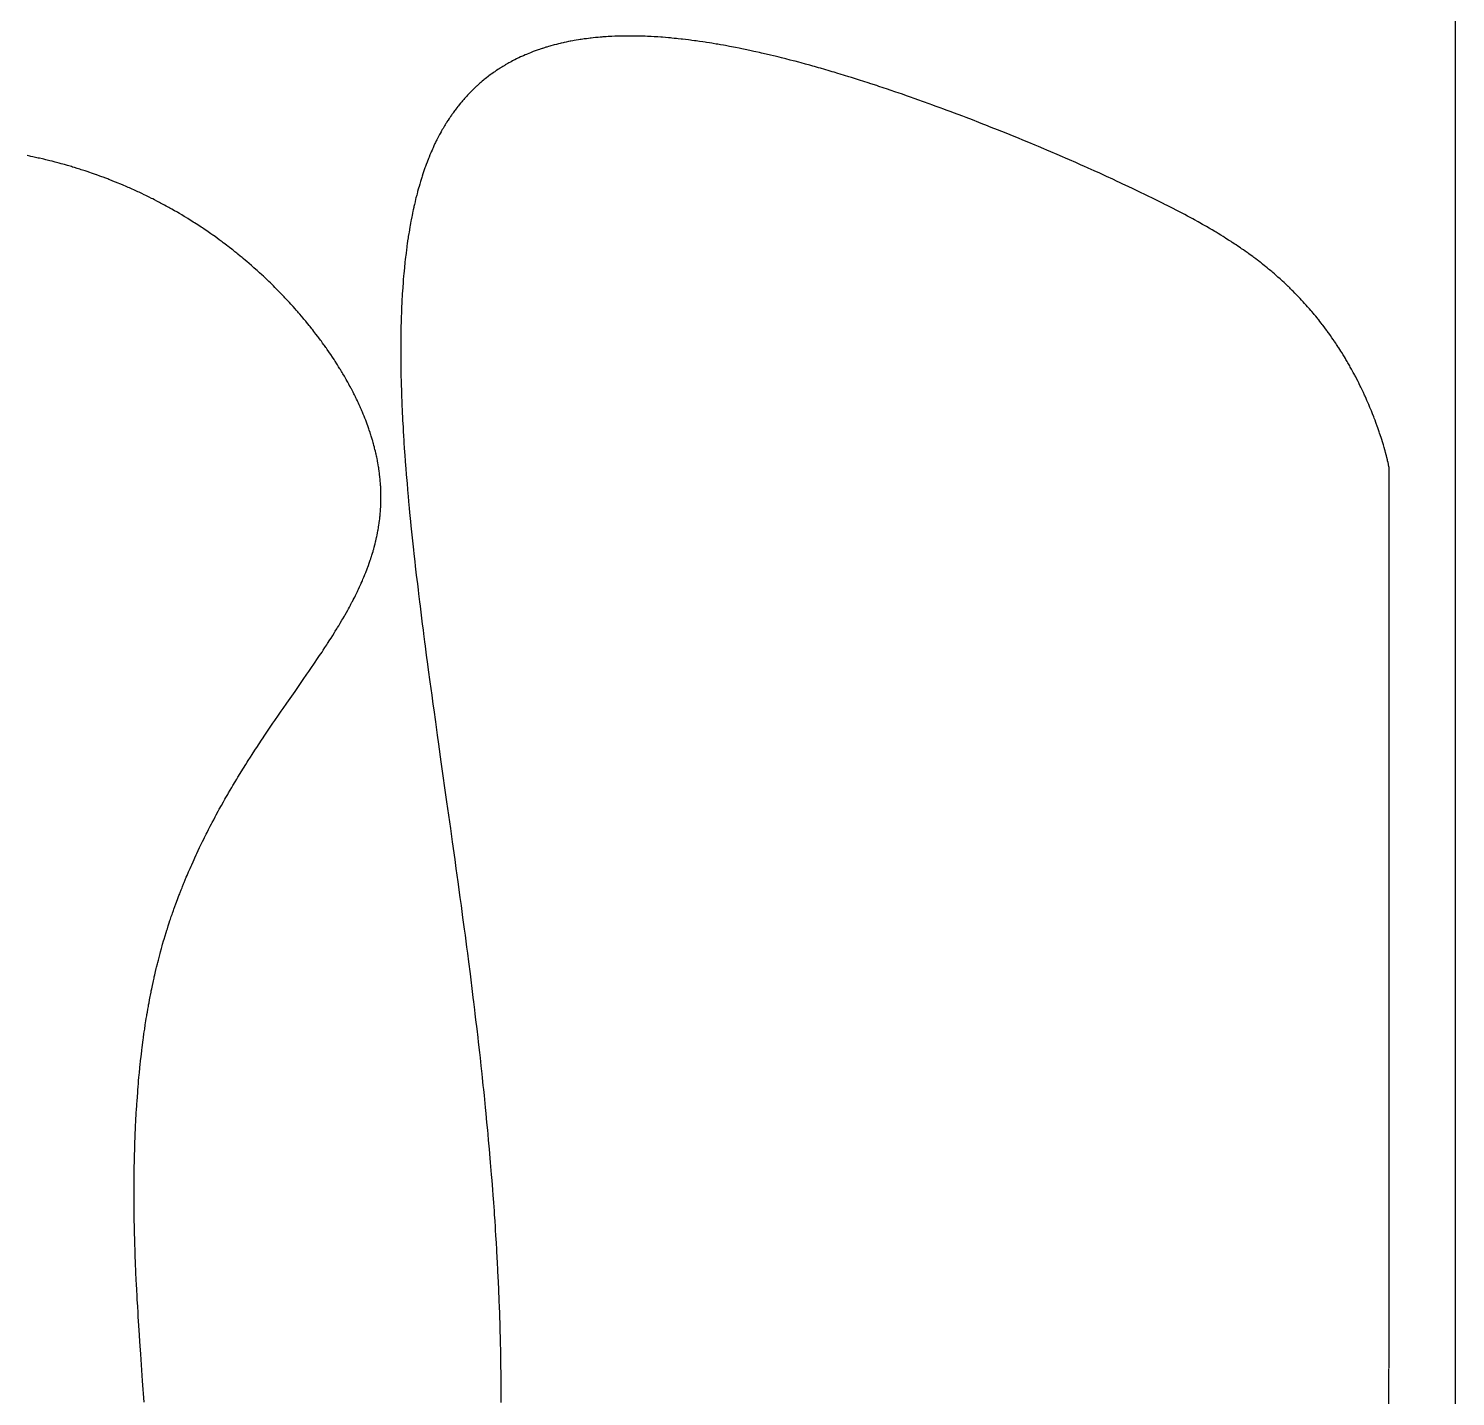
# Model space of a CAD drawing. Header units: metres. Extents: x 656 to 781, y 0 to 250.
# Drawn here: x 727.2 to 780.9, y 52.9 to 104.4 of the extents above; entities that cross this region are included whole.
import ezdxf

# ---------------------------------------------------------------- set-up
doc = ezdxf.new("R2010")
doc.units = ezdxf.units.M
doc.header["$MEASUREMENT"] = 0

msp = doc.modelspace()

# ---------------------------------------------------------------- linework, layer by layer
at = {"flags": 128}
for points in [[(780.949913, -0.455962), (780.949913, 249.544038), (655.949913, 249.544038), (655.949913, -0.455962), (780.949913, -0.455962)], [(778.448734, 87.899728), (778.442513, 87.931478), (778.4295, 87.994764), (778.422745, 88.026315), (778.408801, 88.089256), (778.394337, 88.152004), (778.384427, 88.193737), (778.364016, 88.276983), (778.348231, 88.339241), (778.337493, 88.380666), (778.315525, 88.463334), (778.298638, 88.525183), (778.287191, 88.566345), (778.263858, 88.648507), (778.245985, 88.709989), (778.233897, 88.750913), (778.209314, 88.832611), (778.196824, 88.873386), (778.171452, 88.954791), (778.145566, 89.036004), (778.128028, 89.090043), (778.116212, 89.126022), (778.092289, 89.197873), (778.078663, 89.238227), (778.051048, 89.318798), (778.022953, 89.399192), (778.003958, 89.45269), (777.965339, 89.559451), (777.950642, 89.599407), (777.920898, 89.679188), (777.890688, 89.758797), (777.870291, 89.811774), (777.828881, 89.9175), (777.813141, 89.957068), (777.781317, 90.036077), (777.749031, 90.114916), (777.727252, 90.16738), (777.683081, 90.27208), (777.638091, 90.376477), (777.615289, 90.428561), (777.5807, 90.506544), (777.545648, 90.584355), (777.527948, 90.623196), (777.480178, 90.726561), (777.455982, 90.778127), (777.419297, 90.855332), (777.382141, 90.932362), (777.363386, 90.970811), (777.32552, 91.047577), (777.306408, 91.085893), (777.277517, 91.143285), (777.233673, 91.229185), (777.189218, 91.314858), (777.16676, 91.357609), (777.155474, 91.378962), (777.118583, 91.448156), (777.100006, 91.482655), (777.071978, 91.53428), (777.029566, 91.611442), (776.98671, 91.68827), (776.965115, 91.72656), (776.921592, 91.802888), (776.899663, 91.840927), (776.86656, 91.897829), (776.822032, 91.973404), (776.7996, 92.011066), (776.765741, 92.067402), (776.714479, 92.15155), (776.661343, 92.23736), (776.63455, 92.280097), (776.594077, 92.34399), (776.553266, 92.40763), (776.532733, 92.439354), (776.491411, 92.502611), (776.470622, 92.534144), (776.439278, 92.581323), (776.397187, 92.644003), (776.376013, 92.675247), (776.34409, 92.721993), (776.295843, 92.791839), (776.238095, 92.874195), (776.20899, 92.9152), (776.165043, 92.976491), (776.120749, 93.037522), (776.098471, 93.067939), (776.053653, 93.128577), (776.031112, 93.158798), (775.997137, 93.204006), (775.95153, 93.264053), (775.928594, 93.293978), (775.894025, 93.338741), (775.841799, 93.405607), (775.795, 93.464761), (775.771467, 93.494238), (775.736, 93.538329), (775.682425, 93.604184), (775.628397, 93.6697), (775.601213, 93.702331), (775.536324, 93.779338), (775.503639, 93.817661), (775.454312, 93.874922), (775.404623, 93.931912), (775.379643, 93.960306), (775.329411, 94.016889), (775.304159, 94.045079), (775.26611, 94.087235), (775.21506, 94.143206), (775.189398, 94.171088), (775.150734, 94.212784), (775.092351, 94.275039), (775.035692, 94.334659), (775.007201, 94.364348), (774.964262, 94.408731), (774.8994, 94.474964), (774.833993, 94.540788), (774.801085, 94.573547), (774.73486, 94.638758), (774.701542, 94.67121), (774.651311, 94.719696), (774.642586, 94.728064), (774.600815, 94.767911), (774.572887, 94.794355), (774.516838, 94.846955), (774.488718, 94.87311), (774.432288, 94.925136), (774.375605, 94.976783), (774.337678, 95.011005), (774.261491, 95.07895), (774.197369, 95.135326), (774.154452, 95.172656), (774.125765, 95.197429), (774.068213, 95.246708), (774.024894, 95.283434), (773.995941, 95.307807), (773.937859, 95.356289), (773.908731, 95.380399), (773.850301, 95.428358), (773.791641, 95.475972), (773.752408, 95.507524), (773.673641, 95.570175), (773.62359, 95.609512), (773.590135, 95.635605), (773.523014, 95.687475), (773.48935, 95.713253), (773.421816, 95.7645), (773.354009, 95.815338), (773.308654, 95.849004), (773.217589, 95.915801), (773.166158, 95.953064), (773.13179, 95.977784), (773.062859, 96.026933), (773.028299, 96.051364), (772.95899, 96.099944), (772.889434, 96.148153), (772.842929, 96.18009), (772.749602, 96.243486), (772.679334, 96.290624), (772.632361, 96.321858), (772.538116, 96.383876), (772.490846, 96.414663), (772.396017, 96.475803), (772.300812, 96.536378), (772.237138, 96.576455), (772.1946, 96.603039), (772.109314, 96.655892), (772.000983, 96.722196), (771.928525, 96.766043), (771.880117, 96.79512), (771.78306, 96.852911), (771.710061, 96.895943), (771.661299, 96.924487), (771.563548, 96.981235), (771.514562, 97.009443), (771.416373, 97.065533), (771.317904, 97.121202), (771.252107, 97.158087), (771.120161, 97.231328), (771.045742, 97.272226), (770.996051, 97.299375), (770.896489, 97.3534), (770.846619, 97.380279), (770.746706, 97.433777), (770.64657, 97.486939), (770.579692, 97.5222), (770.44566, 97.592305), (770.289718, 97.672972), (770.185506, 97.726372), (770.115924, 97.761812), (769.976514, 97.832322), (769.955099, 97.843096), (769.838418, 97.901553), (769.76055, 97.940335), (769.60463, 98.017471), (769.526582, 98.055833), (769.370319, 98.132173), (769.21385, 98.20803), (769.109431, 98.258354), (768.900358, 98.358455), (768.804258, 98.404194), (768.804258, 98.404194), (768.61188, 98.495256), (768.419267, 98.585772), (768.29073, 98.645818), (768.204983, 98.685717), (768.033355, 98.765205), (767.801379, 98.871866), (767.646553, 98.942566), (767.54326, 98.989521), (767.33649, 99.083007), (767.103589, 99.187512), (766.948154, 99.256795), (766.844459, 99.302814), (766.636893, 99.394445), (766.403107, 99.496891), (766.24709, 99.564816), (766.143008, 99.609935), (765.934676, 99.699781), (765.700036, 99.800237), (765.543453, 99.866846), (765.438996, 99.91109), (765.229916, 99.999196), (765.112213, 100.048531), (764.876598, 100.146718), (764.640707, 100.24426), (764.483292, 100.30893), (764.378281, 100.351884), (764.168094, 100.437409), (763.957688, 100.522426), (763.852402, 100.564742), (763.694371, 100.627975), (763.457089, 100.722279), (763.245935, 100.805552), (763.140273, 100.846992), (762.981674, 100.908905), (762.743535, 101.001212), (762.505103, 101.09284), (762.385777, 101.138395), (762.206646, 101.206402), (762.027346, 101.274012), (761.937632, 101.307666), (761.758073, 101.374672), (761.668228, 101.408023), (761.533379, 101.457855), (761.346783, 101.526365), (761.253431, 101.560443), (761.113337, 101.611337), (760.903042, 101.687167), (760.692562, 101.762376), (760.58725, 101.799744), (760.373136, 101.875172), (760.266003, 101.912635), (760.105209, 101.968511), (759.944298, 102.023997), (759.863798, 102.051593), (759.648985, 102.124693), (759.541497, 102.160972), (759.380162, 102.215047), (759.218701, 102.268702), (759.137923, 102.29537), (758.922356, 102.365956), (758.814484, 102.400956), (758.652564, 102.453082), (758.490508, 102.504751), (758.409427, 102.530412), (758.19304, 102.598265), (758.08475, 102.631871), (757.922192, 102.681871), (757.759484, 102.731371), (757.678073, 102.755931), (757.533247, 102.799274), (757.460787, 102.82079), (757.352039, 102.852867), (757.188781, 102.900534), (757.025357, 102.947649), (756.943583, 102.970996), (756.7981, 103.012151), (756.725307, 103.032556), (756.616052, 103.062947), (756.45202, 103.108034), (756.287804, 103.152509), (756.205627, 103.174514), (756.059415, 103.213241), (755.986252, 103.232414), (755.876435, 103.260931), (755.711542, 103.303149), (755.546445, 103.344686), (755.463818, 103.365193), (755.316794, 103.401213), (755.243218, 103.419008), (755.132772, 103.44543), (754.966916, 103.484438), (754.800829, 103.522679), (754.717698, 103.541506), (754.579012, 103.57244), (754.509606, 103.587695), (754.405416, 103.610309), (754.248946, 103.643612), (754.119011, 103.670658), (754.054022, 103.683974), (753.956511, 103.703685), (753.810182, 103.732651), (753.663777, 103.760882), (753.590545, 103.774717), (753.441698, 103.802238), (753.367243, 103.815699), (753.255522, 103.835507), (753.143753, 103.854848), (753.08785, 103.864341), (752.976008, 103.882967), (752.920068, 103.892097), (752.836135, 103.905562), (752.724179, 103.923078), (752.668181, 103.931646), (752.58416, 103.944258), (752.458072, 103.962624), (752.331915, 103.980317), (752.26881, 103.988907), (752.169052, 104.002126), (752.119156, 104.008571), (752.044291, 104.018028), (751.931944, 104.031735), (751.819537, 104.044859), (751.76331, 104.051198), (751.650811, 104.063423), (751.594538, 104.069306), (751.510098, 104.07784), (751.409974, 104.087495), (751.359893, 104.092133), (751.284746, 104.09885), (751.17197, 104.108375), (751.059124, 104.117229), (751.002675, 104.121399), (750.889723, 104.129217), (750.83322, 104.132861), (750.748431, 104.137991), (750.635313, 104.144193), (750.578726, 104.147017), (750.493809, 104.150898), (750.408847, 104.154349), (750.36635, 104.155911), (750.252967, 104.159533), (750.196245, 104.161044), (750.111122, 104.162929), (750.025952, 104.164348), (749.983349, 104.16488), (749.89021, 104.165627), (749.843619, 104.165783), (749.773703, 104.165741), (749.668764, 104.165045), (749.563746, 104.163576), (749.511207, 104.162546), (749.406066, 104.159883), (749.353465, 104.158246), (749.274523, 104.155402), (749.262477, 104.154927), (749.154689, 104.150184), (749.100851, 104.147479), (749.020164, 104.142998), (748.939565, 104.138004), (748.899297, 104.135311), (748.818829, 104.129532), (748.778628, 104.126443), (748.71837, 104.121558), (748.638104, 104.11457), (748.598006, 104.11087), (748.537902, 104.105062), (748.447844, 104.095759), (748.372594, 104.087426), (748.335001, 104.083069), (748.278652, 104.076293), (748.19422, 104.065581), (748.109899, 104.054203), (748.067781, 104.048262), (747.992975, 104.037277), (747.955606, 104.031581), (747.899597, 104.022778), (747.81568, 104.008986), (747.731884, 103.994479), (747.690031, 103.986954), (747.615702, 103.973123), (747.578574, 103.965988), (747.522929, 103.955008), (747.439567, 103.937906), (747.356334, 103.920035), (747.314767, 103.910806), (747.24095, 103.893913), (747.204082, 103.885229), (747.14883, 103.871904), (747.066065, 103.851235), (746.98344, 103.829735), (746.94218, 103.818669), (746.862054, 103.79654), (746.822043, 103.785168), (746.762092, 103.767723), (746.702219, 103.749806), (746.672313, 103.740669), (746.612562, 103.722033), (746.582717, 103.712532), (746.582717, 103.712532), (746.537989, 103.698052), (746.526496, 103.694284), (746.460073, 103.672122), (746.42697, 103.66083), (746.377452, 103.643627), (746.303485, 103.617223), (746.229892, 103.590094), (746.193236, 103.576256), (746.120208, 103.548029), (746.083837, 103.533639), (746.029459, 103.511706), (745.967231, 103.485981), (745.936225, 103.472909), (745.889851, 103.453039), (745.820597, 103.42264), (745.751713, 103.391522), (745.71741, 103.375693), (745.649087, 103.343487), (745.615066, 103.327111), (745.564213, 103.302201), (745.496742, 103.268341), (745.46315, 103.251132), (745.412944, 103.224968), (745.362955, 103.198381), (745.338042, 103.184929), (745.271878, 103.148533), (745.238943, 103.130049), (745.189727, 103.101964), (745.140734, 103.073444), (745.116322, 103.059021), (745.067667, 103.029846), (745.043425, 103.015093), (745.007168, 102.992757), (744.963473, 102.965399), (744.941697, 102.951583), (744.909122, 102.930686), (744.86046, 102.898949), (744.812041, 102.866742), (744.787922, 102.850461), (744.73987, 102.817542), (744.715936, 102.800904), (744.680151, 102.775721), (744.632655, 102.741722), (744.609001, 102.724541), (744.573637, 102.698542), (744.520856, 102.659028), (744.492652, 102.637557), (744.436687, 102.594204), (744.381313, 102.550307), (744.344725, 102.52074), (744.320477, 102.500895), (744.272329, 102.460886), (744.218713, 102.415367), (744.183292, 102.384723), (744.159821, 102.364162), (744.113221, 102.322725), (744.07857, 102.291371), (744.055611, 102.270338), (744.010032, 102.227959), (743.987411, 102.206614), (743.942508, 102.163612), (743.898052, 102.120198), (743.868663, 102.091026), (743.84918, 102.071477), (743.810478, 102.032136), (743.790772, 102.011843), (743.751636, 101.971002), (743.712866, 101.929825), (743.687222, 101.902186), (743.636417, 101.846463), (743.598736, 101.804282), (743.573816, 101.775976), (743.524454, 101.718923), (743.500012, 101.690177), (743.451603, 101.632246), (743.403825, 101.573733), (743.372323, 101.534402), (743.351476, 101.508039), (743.310153, 101.454973), (743.272185, 101.405244), (743.247109, 101.371874), (743.230496, 101.349532), (743.197518, 101.304618), (743.173002, 101.270731), (743.156762, 101.248045), (743.124528, 101.202443), (743.108534, 101.179529), (743.076793, 101.133473), (743.045378, 101.087115), (743.024615, 101.056042), (742.983523, 100.993496), (742.976939, 100.983341), (742.942132, 100.929045), (742.919221, 100.892722), (742.904076, 100.868452), (742.874092, 100.819781), (742.851871, 100.783165), (742.837183, 100.7587), (742.808106, 100.709643), (742.793717, 100.685051), (742.765231, 100.635742), (742.737135, 100.586267), (742.718618, 100.553192), (742.682091, 100.486827), (742.661838, 100.449372), (742.648453, 100.424352), (742.62196, 100.374194), (742.582907, 100.298664), (742.557322, 100.248118), (742.540465, 100.214337), (742.507221, 100.146573), (742.488795, 100.108339), (742.452525, 100.031623), (742.417023, 99.95458), (742.393776, 99.903038), (742.378463, 99.868598), (742.348277, 99.799532), (742.331552, 99.760573), (742.298644, 99.682424), (742.266449, 99.603972), (742.245374, 99.551506), (742.231494, 99.516455), (742.204137, 99.446183), (742.188982, 99.406555), (742.159168, 99.327088), (742.130005, 99.247344), (742.110919, 99.19403), (742.09835, 99.158421), (742.073582, 99.087045), (742.059864, 99.046805), (742.032882, 98.966132), (742.006498, 98.885204), (741.989235, 98.831113), (741.97787, 98.794991), (741.955479, 98.722603), (741.941541, 98.676696), (741.914194, 98.584658), (741.887541, 98.492323), (741.870152, 98.430605), (741.858725, 98.389388), (741.836265, 98.306786), (741.833148, 98.295153), (741.812988, 98.218867), (741.799808, 98.167989), (741.774061, 98.066186), (741.761489, 98.015261), (741.736933, 97.913365), (741.713144, 97.811409), (741.697702, 97.743407), (741.687588, 97.698058), (741.667788, 97.607326), (741.658914, 97.56579), (741.641512, 97.482691), (741.624563, 97.399557), (741.613511, 97.344115), (741.591989, 97.233186), (741.584115, 97.191573), (741.568682, 97.108321), (741.553664, 97.025036), (741.543878, 96.969496), (741.524839, 96.858374), (741.511016, 96.774997), (741.502014, 96.719395), (741.484514, 96.608153), (741.476012, 96.552513), (741.459494, 96.441194), (741.443612, 96.329827), (741.433369, 96.255554), (741.426691, 96.206028), (741.413692, 96.106947), (741.397906, 95.981497), (741.387787, 95.897831), (741.381218, 95.842041), (741.368498, 95.730427), (741.359316, 95.646688), (741.353364, 95.59085), (741.341857, 95.479141), (741.3363, 95.423272), (741.325571, 95.311503), (741.315347, 95.199695), (741.308807, 95.125135), (741.296372, 94.975964), (741.289748, 94.892027), (741.285477, 94.836058), (741.277282, 94.724092), (741.273354, 94.668096), (741.265834, 94.556077), (741.258753, 94.444025), (741.254272, 94.369304), (741.245873, 94.21982), (741.241473, 94.135709), (741.238667, 94.079626), (741.233357, 93.967435), (741.226133, 93.799092), (741.2218, 93.686826), (741.219122, 93.611965), (741.214261, 93.462205), (741.211812, 93.377943), (741.211812, 93.377943), (741.207518, 93.209372), (741.20401, 93.04074), (741.202099, 92.928285), (741.201011, 92.853301), (741.199273, 92.703298), (741.198549, 92.618902), (741.197634, 92.450067), (741.197418, 92.281179), (741.197653, 92.168557), (741.197975, 92.093463), (741.19901, 91.943245), (741.199817, 91.858729), (741.201907, 91.689661), (741.204621, 91.520545), (741.206768, 91.407774), (741.208347, 91.332582), (741.211855, 91.182172), (741.217404, 90.975887), (741.221567, 90.838328), (741.224545, 90.746606), (741.230976, 90.563124), (741.231857, 90.539303), (741.235585, 90.441384), (741.243556, 90.245601), (741.252196, 90.04989), (741.258318, 89.919455), (741.262558, 89.832516), (741.271408, 89.658676), (741.275889, 89.574124), (741.285189, 89.405056), (741.29493, 89.236036), (741.301665, 89.123382), (741.315696, 88.898133), (741.321146, 88.813685), (741.332349, 88.644822), (741.343947, 88.476001), (741.351894, 88.363477), (741.368289, 88.138482), (741.381013, 87.969782), (741.389696, 87.857336), (741.407528, 87.632495), (741.416673, 87.5201), (741.435409, 87.295356), (741.454724, 87.070674), (741.467912, 86.92092), (741.47684, 86.821098), (741.495013, 86.621489), (741.518602, 86.368921), (741.534683, 86.200581), (741.545557, 86.088371), (741.567666, 85.863989), (741.584555, 85.695736), (741.595956, 85.583582), (741.619094, 85.35931), (741.630827, 85.247192), (741.65461, 85.02299), (741.678805, 84.798831), (741.695157, 84.649416), (741.728374, 84.350642), (741.747349, 84.182612), (741.7859, 83.846617), (741.825219, 83.510704), (741.851838, 83.286806), (741.869757, 83.137559), (741.905995, 82.839108), (741.926604, 82.671254), (741.968286, 82.335595), (742.010557, 81.999999), (742.039047, 81.776301), (742.058171, 81.627184), (742.09672, 81.328981), (742.118572, 81.16126), (742.16262, 80.825854), (742.2071, 80.490495), (742.236976, 80.266947), (742.297222, 79.819902), (742.365706, 79.317053), (742.411731, 78.981859), (742.442561, 78.758413), (742.504532, 78.311554), (742.574676, 77.808882), (742.621644, 77.47379), (742.715956, 76.803646), (742.92901, 75.295914), (743.0708, 74.290733), (743.141375, 73.788108), (743.234961, 73.117886), (743.281482, 72.782746), (743.350859, 72.279992), (743.43236, 71.684059), (743.47278, 71.386057), (743.532954, 70.939004), (743.592535, 70.491888), (743.622087, 70.268305), (743.680681, 69.821083), (743.70971, 69.597443), (743.752901, 69.261946), (743.809799, 68.814542), (743.837939, 68.590807), (743.879748, 68.255162), (743.921059, 67.919463), (743.941522, 67.751593), (743.977575, 67.453122), (743.995441, 67.30387), (744.022038, 67.079969), (744.061463, 66.744068), (744.100309, 66.408104), (744.119509, 66.240099), (744.164412, 65.841798), (744.186535, 65.642613), (744.219299, 65.343789), (744.251547, 65.04491), (744.267473, 64.89545), (744.298924, 64.596485), (744.314445, 64.446981), (744.337467, 64.222697), (744.36767, 63.923599), (744.382556, 63.774027), (744.404613, 63.549639), (744.437074, 63.212991), (744.465286, 62.913679), (744.479162, 62.763999), (744.499683, 62.539446), (744.529796, 62.202546), (744.559091, 61.865558), (744.573426, 61.697031), (744.598388, 61.39737), (744.610615, 61.247513), (744.628633, 61.022692), (744.654922, 60.685382), (744.67195, 60.460455), (744.680312, 60.347975), (744.692663, 60.179235), (744.714047, 59.87919), (744.724459, 59.729138), (744.739723, 59.504022), (744.754557, 59.27886), (744.761811, 59.166261), (744.775988, 58.941028), (744.78291, 58.828394), (744.793082, 58.65942), (744.806249, 58.434079), (744.812661, 58.32139), (744.822062, 58.152333), (744.835671, 57.898695), (744.846635, 57.685715), (744.851956, 57.579208), (744.859737, 57.419426), (744.870949, 57.179703), (744.881603, 56.93992), (744.886719, 56.820006), (744.896521, 56.580132), (744.901206, 56.460171), (744.907961, 56.280202), (744.917885, 55.99791), (744.922536, 55.856796), (744.929118, 55.645165), (744.935222, 55.433583), (744.938093, 55.32781), (744.94347, 55.116303), (744.945974, 55.010568), (744.949499, 54.85199), (744.953553, 54.651558), (744.955411, 54.55136), (744.957983, 54.401084), (744.961355, 54.175722), (744.964138, 53.95042), (744.965306, 53.837793), (744.967191, 53.612584), (744.967905, 53.500004), (744.96869, 53.331163), (744.96917, 53.131101), (744.969226, 53.03109), (744.969076, 52.881096), (744.968321, 52.656161)], [(731.530079, 52.665107), (731.47232, 53.467883), (731.443666, 53.869276), (731.415378, 54.270676), (731.401421, 54.471379), (731.379415, 54.792511), (731.368586, 54.95308), (731.352588, 55.193938), (731.32922, 55.555238), (731.309169, 55.876407), (731.299428, 56.036997), (731.285204, 56.277889), (731.27148, 56.518791), (731.264817, 56.639245), (731.249127, 56.933702), (731.241619, 57.080936), (731.230803, 57.301797), (731.220555, 57.522668), (731.215653, 57.633108), (731.206315, 57.853997), (731.201887, 57.964446), (731.195558, 58.130125), (731.188404, 58.330958), (731.185043, 58.431379), (731.180273, 58.582016), (731.173735, 58.807982), (731.168228, 59.022245), (731.165731, 59.129381), (731.162308, 59.290092), (731.15791, 59.531172), (731.155476, 59.691902), (731.15441, 59.77227), (731.153001, 59.892825), (731.151065, 60.107156), (731.150374, 60.214327), (731.149689, 60.37509), (731.14943, 60.535861), (731.149462, 60.61625), (731.149853, 60.777034), (731.150214, 60.857429), (731.150963, 60.978025), (731.152355, 61.138828), (731.153221, 61.219232), (731.154735, 61.339844), (731.157496, 61.52077), (731.161543, 61.735215), (731.163887, 61.842444), (731.16781, 62.003295), (731.17223, 62.164156), (731.174629, 62.24459), (731.179811, 62.405465), (731.182595, 62.485906), (731.187016, 62.606573), (731.192642, 62.749593), (731.195614, 62.821106), (731.200272, 62.928379), (731.207719, 63.089297), (731.215726, 63.250227), (731.219942, 63.330695), (731.228808, 63.491641), (731.233459, 63.572118), (731.240714, 63.692839), (731.24975, 63.835924), (731.254447, 63.90747), (731.261723, 64.014793), (731.273157, 64.175788), (731.285228, 64.336795), (731.285228, 64.336795), (731.291507, 64.417303), (731.304558, 64.578328), (731.311334, 64.658846), (731.321815, 64.779628), (731.334531, 64.92055), (731.341089, 64.991015), (731.351179, 65.096716), (731.366893, 65.25528), (731.383314, 65.413857), (731.391795, 65.49315), (731.395485, 65.527133), (731.414953, 65.701522), (731.425014, 65.788623), (731.440522, 65.919159), (731.456534, 66.049551), (731.464732, 66.114694), (731.481515, 66.244869), (731.490102, 66.309901), (731.50323, 66.40738), (731.522918, 66.54942), (731.533005, 66.620372), (731.548441, 66.726713), (731.572295, 66.886027), (731.597003, 67.045101), (731.609681, 67.124546), (731.626928, 67.230378), (731.635698, 67.283252), (731.649041, 67.36251), (731.669477, 67.481279), (731.688073, 67.586729), (731.697524, 67.639412), (731.711896, 67.71838), (731.733894, 67.836709), (731.756428, 67.954886), (731.767898, 68.013918), (731.788628, 68.118767), (731.799157, 68.171146), (731.815157, 68.249655), (731.839628, 68.367287), (731.86467, 68.484758), (731.877407, 68.543433), (731.900413, 68.647641), (731.912091, 68.699696), (731.929828, 68.777716), (731.956936, 68.894605), (731.984654, 69.011322), (731.998745, 69.069615), (732.027395, 69.18607), (732.041957, 69.24423), (732.064098, 69.331387), (732.076555, 69.379763), (732.101803, 69.476421), (732.127496, 69.572954), (732.144872, 69.63724), (732.180216, 69.765645), (732.20724, 69.861803), (732.225501, 69.925839), (732.262611, 70.053746), (732.281459, 70.117617), (732.31974, 70.245195), (732.358798, 70.372553), (732.385268, 70.457337), (732.403106, 70.513805), (732.43924, 70.626614), (732.476445, 70.740658), (732.501594, 70.81659), (732.518514, 70.867168), (732.55272, 70.96822), (732.578694, 71.04392), (732.596163, 71.094343), (732.631465, 71.195087), (732.649297, 71.245408), (732.685325, 71.345947), (732.721834, 71.446351), (732.746441, 71.513212), (732.796293, 71.646753), (732.839016, 71.759242), (732.867832, 71.834141), (732.887191, 71.884032), (732.926263, 71.983713), (732.955876, 72.058388), (732.975764, 72.108129), (733.015892, 72.207513), (733.036131, 72.257156), (733.076958, 72.356344), (733.118248, 72.4554), (733.146031, 72.521366), (733.202209, 72.653125), (733.257799, 72.781446), (733.295287, 72.866873), (733.320467, 72.923771), (733.37128, 73.037441), (733.409783, 73.122582), (733.435637, 73.17929), (733.487791, 73.292581), (733.51409, 73.349164), (733.567128, 73.462206), (733.620751, 73.575084), (733.656822, 73.650245), (733.681012, 73.700311), (733.729734, 73.800349), (733.775109, 73.892577), (733.805544, 73.953946), (733.866854, 74.076409), (733.897727, 74.137505), (733.959905, 74.259426), (734.022652, 74.380992), (734.064795, 74.46184), (734.093029, 74.515653), (734.149822, 74.623074), (734.207046, 74.730226), (734.245432, 74.801512), (734.322766, 74.943732), (734.36171, 75.014669), (734.440145, 75.1562), (734.519297, 75.297283), (734.572458, 75.391092), (734.60807, 75.453524), (734.679702, 75.578133), (734.710082, 75.630601), (734.771127, 75.735361), (734.832545, 75.839888), (734.873693, 75.909445), (734.956473, 76.048257), (735.018972, 76.152107), (735.060832, 76.221218), (735.145008, 76.359156), (735.187321, 76.427984), (735.272388, 76.565365), (735.358028, 76.702387), (735.415433, 76.79354), (735.453839, 76.854223), (735.530971, 76.975389), (735.596377, 77.07742), (735.640143, 77.145339), (735.728054, 77.280939), (735.772196, 77.348623), (735.86084, 77.483765), (735.949952, 77.618613), (736.009612, 77.708355), (736.049495, 77.768114), (736.129516, 77.887473), (736.180325, 77.962897), (736.282317, 78.113512), (736.384764, 78.263843), (736.45329, 78.363921), (736.590821, 78.563777), (736.69433, 78.713443), (736.763477, 78.813132), (736.902037, 79.012343), (737.214479, 79.460142), (737.422673, 79.75874), (737.526553, 79.908176), (737.664689, 80.107658), (737.733551, 80.207527), (737.836527, 80.357521), (737.927689, 80.491073), (737.973121, 80.557937), (738.041063, 80.658356), (738.14247, 80.809285), (738.23204, 80.94378), (738.276606, 81.011157), (738.343159, 81.112398), (738.409334, 81.213862), (738.442272, 81.264682), (738.529592, 81.400508), (738.572954, 81.468597), (738.637602, 81.570963), (738.701752, 81.673625), (738.733632, 81.725071), (738.78997, 81.816729), (738.817972, 81.862657), (738.859759, 81.931677), (738.921935, 82.035505), (738.983478, 82.139707), (739.014002, 82.191954), (739.074536, 82.296752), (739.104537, 82.349308), (739.149196, 82.428346), (739.201573, 82.522345), (739.227529, 82.569482), (739.266165, 82.640364), (739.304434, 82.711464), (739.323426, 82.747097), (739.361123, 82.818535), (739.379823, 82.85434), (739.407687, 82.90816), (739.444479, 82.980132), (739.462719, 83.01621), (739.489879, 83.070446), (739.530159, 83.15207), (739.565488, 83.224906), (739.582981, 83.261425), (739.609001, 83.316334), (739.647529, 83.398994), (739.685439, 83.482021), (739.704156, 83.523675), (739.711133, 83.539319), (739.711133, 83.539319), (739.739852, 83.604409), (739.754043, 83.637), (739.775116, 83.685947), (739.806239, 83.759504), (739.836769, 83.833226), (739.851808, 83.87015), (739.881429, 83.944126), (739.896007, 83.981179), (739.917582, 84.03684), (739.945794, 84.111209), (739.959659, 84.148461), (739.980152, 84.204424), (740.010198, 84.288562), (740.036196, 84.36355), (740.048941, 84.401114), (740.067736, 84.457551), (740.086142, 84.514097), (740.095198, 84.542411), (740.113011, 84.599123), (740.121768, 84.62752), (740.134714, 84.67017), (740.154982, 84.738648), (740.164894, 84.77295), (740.179481, 84.824481), (740.200723, 84.901955), (740.221191, 84.979646), (740.231131, 85.018573), (740.250417, 85.096594), (740.259761, 85.135688), (740.273397, 85.194435), (740.288965, 85.264226), (740.296506, 85.29919), (740.30751, 85.351722), (740.32332, 85.430713), (740.338286, 85.509941), (740.345449, 85.549644), (740.359129, 85.629231), (740.365643, 85.669116), (740.375004, 85.729057), (740.385061, 85.797492), (740.389846, 85.831778), (740.396718, 85.883291), (740.406331, 85.960754), (740.415105, 86.038449), (740.419174, 86.077385), (740.420039, 86.085939), (740.425004, 86.137247), (740.428101, 86.171434), (740.433786, 86.239763), (740.436374, 86.273905), (740.441044, 86.342146), (740.445039, 86.410328), (740.44733, 86.45575), (740.448691, 86.486017), (740.451016, 86.546517), (740.452814, 86.606971), (740.45372, 86.647248), (740.454195, 86.674089), (740.454834, 86.727743), (740.455042, 86.76796), (740.455053, 86.794761), (740.454766, 86.848335), (740.454469, 86.875108), (740.453568, 86.92863), (740.452261, 86.982115), (740.451163, 87.017753), (740.448429, 87.088982), (740.445564, 87.149033), (740.443371, 87.189043), (740.441785, 87.215705), (740.438312, 87.269004), (740.435446, 87.308955), (740.429046, 87.388801), (740.42176, 87.468569), (740.416412, 87.521706), (740.41263, 87.557111), (740.404548, 87.627878), (740.399544, 87.668901), (740.39608, 87.696238), (740.388845, 87.750887), (740.385075, 87.778198), (740.377231, 87.832793), (740.368982, 87.887354), (740.36326, 87.923709), (740.351281, 87.996372), (740.336959, 88.078044), (740.326916, 88.13245), (740.320002, 88.168701), (740.305652, 88.241159), (740.294436, 88.295463), (740.286742, 88.331647), (740.270841, 88.403971), (740.262635, 88.440111), (740.245713, 88.512346), (740.228116, 88.584524), (740.216012, 88.632609), (740.207778, 88.664652), (740.190917, 88.728704), (740.188696, 88.736991), (740.173942, 88.79123), (740.163918, 88.827302), (740.143428, 88.899241), (740.132963, 88.935109), (740.1116, 89.006645), (740.089668, 89.077917), (740.074735, 89.125288), (740.064643, 89.156805), (740.044133, 89.21969), (740.015281, 89.305703), (739.995606, 89.362842), (739.982296, 89.400845), (739.955218, 89.47664), (739.934514, 89.533304), (739.920525, 89.570994), (739.892105, 89.646169), (739.877675, 89.683656), (739.848384, 89.758429), (739.818522, 89.83294), (739.798301, 89.882469), (739.784684, 89.915425), (739.757122, 89.981186), (739.733531, 90.036517), (739.717635, 90.073327), (739.685441, 90.146761), (739.669146, 90.183386), (739.63616, 90.256454), (739.602654, 90.329282), (739.580031, 90.377702), (739.564824, 90.409924), (739.534109, 90.474231), (739.507886, 90.528347), (739.490249, 90.564353), (739.454606, 90.636194), (739.4366, 90.67203), (739.400227, 90.743534), (739.363373, 90.814817), (739.338539, 90.862216), (739.321867, 90.893763), (739.288245, 90.956727), (739.259592, 91.009721), (739.240345, 91.044984), (739.201508, 91.115351), (739.181918, 91.150456), (739.142401, 91.220509), (739.102435, 91.290355), (739.075545, 91.336805), (739.021176, 91.429435), (738.989283, 91.483003), (738.967877, 91.518649), (738.924722, 91.589783), (738.902973, 91.625271), (738.859138, 91.69609), (738.814855, 91.766702), (738.785085, 91.813662), (738.724958, 91.907311), (738.715666, 91.921644), (738.684584, 91.969324), (738.621933, 92.064234), (738.558639, 92.15855), (738.516091, 92.221104), (738.487571, 92.262663), (738.430164, 92.345445), (738.395488, 92.3949), (738.372275, 92.427781), (738.32562, 92.493334), (738.302179, 92.526006), (738.255073, 92.591142), (738.20767, 92.656005), (738.175905, 92.699097), (738.111987, 92.784922), (738.075808, 92.832991), (738.002969, 92.928687), (737.929498, 93.0238), (737.88017, 93.086888), (737.847132, 93.128806), (737.780692, 93.212307), (737.752519, 93.247401), (737.695919, 93.317356), (737.648494, 93.375413), (737.616747, 93.413998), (737.552943, 93.490882), (737.520886, 93.529181), (737.456461, 93.605492), (737.391624, 93.681424), (737.348171, 93.731834), (737.319101, 93.765348), (737.260718, 93.832151), (737.221126, 93.877074), (737.141502, 93.966514), (737.061289, 94.055412), (737.007488, 94.114376), (736.971476, 94.153552), (736.899104, 94.231585), (736.834386, 94.300589), (736.80189, 94.334965), (736.752974, 94.386371), (736.679216, 94.463125), (736.604995, 94.539453), (736.604995, 94.539453), (736.567711, 94.577457), (736.492797, 94.653145), (736.455166, 94.690829), (736.398503, 94.747155), (736.322548, 94.821884), (736.284397, 94.859088), (736.226953, 94.914695), (736.140299, 94.997654), (736.062782, 95.070943), (736.02385, 95.107427), (735.965233, 95.161953), (735.876819, 95.243289), (735.787816, 95.324083), (735.743094, 95.364277), (735.66656, 95.432441), (735.628132, 95.466374), (735.570289, 95.517089), (735.48307, 95.592743), (735.395305, 95.667893), (735.351217, 95.705278), (735.26263, 95.779671), (735.218131, 95.816677), (735.151123, 95.871948), (735.061297, 95.945198), (735.016177, 95.981632), (734.948237, 96.036044), (734.879985, 96.090168), (734.845742, 96.117122), (734.832322, 96.127648), (734.745651, 96.195145), (734.687689, 96.239813), (734.648968, 96.269446), (734.571333, 96.328363), (734.512938, 96.372244), (734.473929, 96.401353), (734.395718, 96.459222), (734.356517, 96.487983), (734.277924, 96.545157), (734.199076, 96.601869), (734.14637, 96.639421), (734.11117, 96.664341), (734.040619, 96.713909), (733.991237, 96.748307), (733.89218, 96.81657), (733.792734, 96.884127), (733.726221, 96.928774), (733.681783, 96.958364), (733.592678, 97.017128), (733.492069, 97.082573), (733.424782, 97.125813), (733.379829, 97.154467), (733.289693, 97.211358), (733.221891, 97.253663), (733.176594, 97.281694), (733.085773, 97.33734), (733.040248, 97.364956), (732.948971, 97.419774), (732.85739, 97.474041), (732.796167, 97.509912), (732.755277, 97.53369), (732.673318, 97.58092), (732.569244, 97.640072), (732.499649, 97.67912), (732.453158, 97.70498), (732.359948, 97.756287), (732.289842, 97.794407), (732.24301, 97.819649), (732.149119, 97.869719), (732.10206, 97.894548), (732.007715, 97.943794), (731.913068, 97.992491), (731.849802, 98.02465), (731.80755, 98.045954), (731.722866, 98.088236), (731.637944, 98.130085), (731.595393, 98.150846), (731.531455, 98.181785), (731.435296, 98.227735), (731.338834, 98.273135), (731.290489, 98.295629), (731.193573, 98.340204), (731.145001, 98.362285), (731.072002, 98.395149), (730.974404, 98.438485), (730.925492, 98.459947), (730.851981, 98.491882), (730.741395, 98.539202), (730.655118, 98.575524), (730.611892, 98.593527), (730.546945, 98.620333), (730.449278, 98.660096), (730.351316, 98.699324), (730.302225, 98.718737), (730.20382, 98.757161), (730.154506, 98.776172), (730.080398, 98.804436), (729.981326, 98.841653), (729.93168, 98.86006), (729.85707, 98.887418), (729.744843, 98.927888), (729.728781, 98.933613), (729.614469, 98.973881), (729.53818, 99.00029), (729.487284, 99.017703), (729.385405, 99.052066), (729.30892, 99.077436), (729.257894, 99.094157), (729.155756, 99.127142), (729.104644, 99.143407), (729.002335, 99.17548), (728.899913, 99.206949), (728.831568, 99.227594), (728.785977, 99.241209), (728.694729, 99.268084), (728.63694, 99.284847), (728.521256, 99.317809), (728.405431, 99.35002), (728.328136, 99.371079), (728.276572, 99.384935), (728.173361, 99.412205), (728.057117, 99.442185), (727.979544, 99.461762), (727.927794, 99.474632), (727.824214, 99.499936), (727.746457, 99.518535), (727.694586, 99.530754), (727.590762, 99.554761), (727.538809, 99.56655), (727.434824, 99.589698), (727.330731, 99.612275), (727.261277, 99.627011), (727.214947, 99.636696), (727.122226, 99.655729)], [(778.443994, 19.974103), (778.448734, 87.899728)]]:
    msp.add_lwpolyline(points, dxfattribs=at)

doc.saveas('drawing.dxf')
